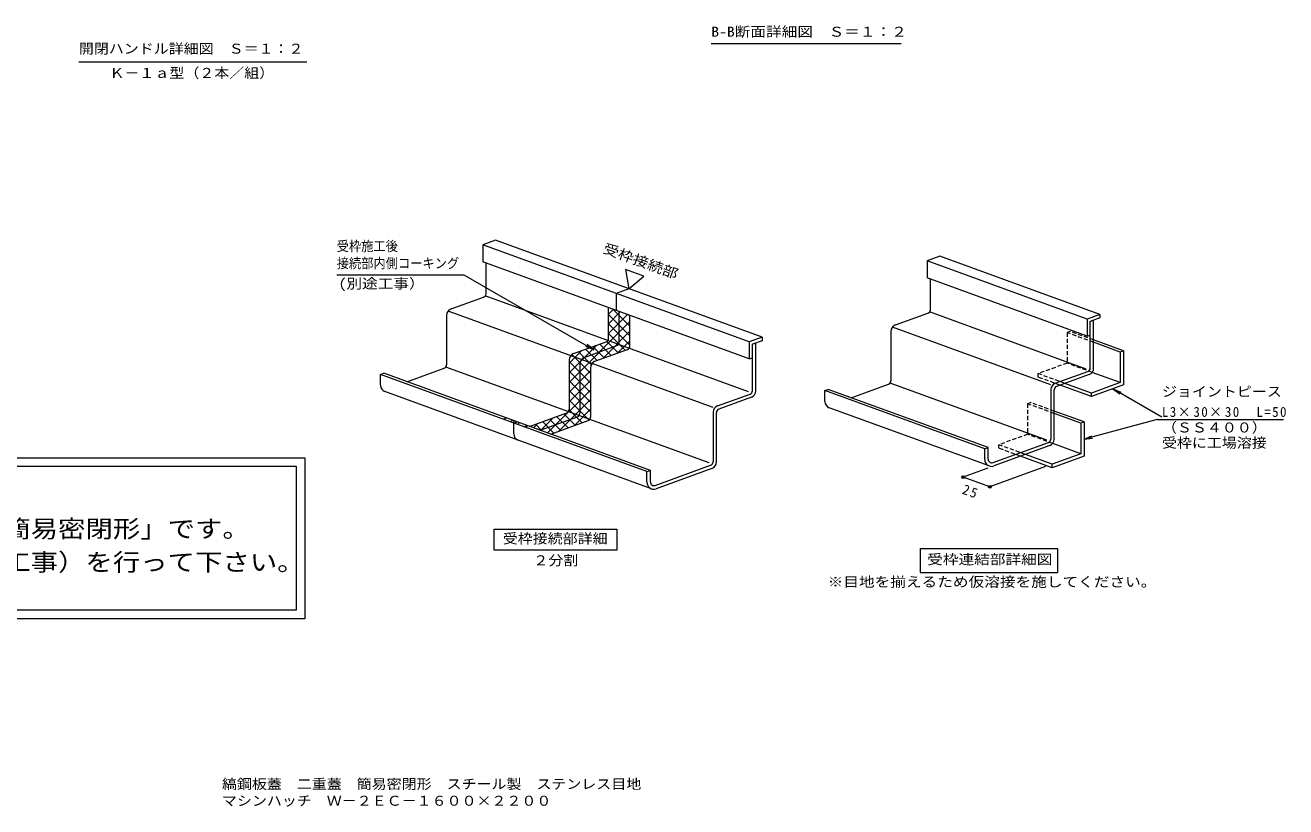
# Model space of a CAD drawing. Units: millimetres on the paper, enlarged 10 times, with parts at other scales. Extents: x -3845 to 3824, y -2750 to 2337.
# Drawn here: x 120 to 3824, y -2750 to -455 of the extents above; entities that cross this region are included whole.
import ezdxf
from ezdxf.enums import TextEntityAlignment as Align

# ---------------------------------------------------------------- set-up
doc = ezdxf.new("R2010")
doc.units = ezdxf.units.MM
doc.header["$LTSCALE"] = 10
doc.header["$PDMODE"] = 32
doc.header["$PDSIZE"] = 8
doc.linetypes.add('DASHED1', pattern=[1.8, 1.2, -0.6])
for name, color, linetype, lineweight in [('D-5', 7, 'Continuous', 9), ('E-1', 2, 'Continuous', 9), ('E-2', 7, 'Continuous', 9), ('E-3', 4, 'Continuous', 9), ('E-5', 7, 'Continuous', 9), ('E-7', 5, 'Continuous', 5), ('E-A', 5, 'Continuous', 5), ('E-F', 2, 'Continuous', 9)]:
    doc.layers.add(name, color=color, linetype=linetype, lineweight=lineweight)
doc.layers.add('F-5_F-5ﾚｲﾔ', color=2, linetype='Continuous')
doc.styles.add('ＭＳ ゴシック', font='')
doc.styles.get('ＭＳ ゴシック').set_extended_font_data('MS Gothic')

msp = doc.modelspace()

# ---------------------------------------------------------------- linework, layer by layer
at = {"layer": 'D-5'}
for p, q in [((2693.4, -510.23), (2135.9, -510.23)), ((277.46, -562.54), (947.46, -562.54)), ((-2044.93, -1725.11), (941.37, -1725.11)), ((-2019.93, -1750.11), (916.37, -1750.11))]:
    msp.add_line(p, q, dxfattribs=at)
for points in [[(941.37, -1725.11), (941.37, -2198.06), (-2044.93, -2198.06)], [(916.37, -1750.11), (916.37, -2173.06), (-2019.93, -2173.06)]]:
    msp.add_lwpolyline(points, dxfattribs=at)
at = {"layer": 'E-1'}
for p, q in [((1473.89, -1243.38), (1473.89, -1153.69)), ((2779.69, -1290.6), (2779.69, -1200.91)), ((1371.15, -1288.24), (1466.87, -1253.41)), ((2245.15, -1531.57), (1471.58, -1250.01)), ((2141.07, -1578.05), (1362.33, -1294.61)), ((1865.43, -1385.89), (1865.43, -1296.2)), ((1358, -1307.04), (1358, -1452.23)), ((2676.95, -1335.46), (2772.67, -1300.62)), ((3237.72, -1464.77), (2777.38, -1297.23)), ((3249.54, -1325.08), (3259.56, -1321.43)), ((3249.54, -1461.61), (3249.54, -1325.08)), ((3259.56, -1462.09), (3259.56, -1321.43)), ((2663.79, -1354.25), (2663.79, -1499.45)), ((3133.64, -1511.26), (2668.12, -1341.83)), ((1762.69, -1430.75), (1858.41, -1395.91)), ((2256.97, -1391.87), (2266.99, -1388.22)), ((2256.97, -1528.4), (2256.97, -1391.87)), ((2266.99, -1528.88), (2266.99, -1388.22)), ((1946.87, -1766.07), (1163.79, -1481.05)), ((1956.89, -1762.42), (1173.82, -1477.4)), ((1241.59, -1502.07), (1350.98, -1462.26)), ((2129.25, -1740.42), (1355.69, -1458.86)), ((1749.53, -1449.55), (1749.53, -1594.74)), ((3146.8, -1506.47), (3242.52, -1471.63)), ((3246.4, -1480.89), (3150.68, -1515.72)), ((2547.38, -1549.29), (2656.78, -1509.47)), ((3121.82, -1673.62), (2661.48, -1506.08)), ((1960.03, -1816.3), (1176.95, -1531.28)), ((2154.23, -1573.26), (2249.95, -1538.42)), ((2253.83, -1547.68), (2158.11, -1582.51)), ((2939.44, -1699.28), (2469.59, -1528.27)), ((2949.46, -1695.63), (2479.61, -1524.62)), ((3133.64, -1525.26), (3133.64, -1670.46)), ((3143.66, -1670.94), (3143.66, -1525.75)), ((2141.07, -1592.05), (2141.07, -1737.25)), ((2151.1, -1737.73), (2151.1, -1592.54)), ((2952.6, -1749.51), (2482.75, -1578.5)), ((1633.13, -1644.58), (1742.52, -1604.76)), ((2949.46, -1729.73), (2949.46, -1695.63)), ((2963.77, -1739.75), (3126.62, -1680.48)), ((3130.5, -1689.73), (2966.28, -1749.51)), ((1956.89, -1796.52), (1956.89, -1762.42)), ((1971.21, -1806.54), (2134.05, -1747.27)), ((2137.94, -1756.53), (1973.71, -1816.3))]:
    msp.add_line(p, q, dxfattribs=at)
for centre, radius, start, end in [((1463.22, -1243.38), 10.67, 290, 360), ((1378, -1307.04), 20, 110, 180), ((2769.02, -1290.6), 10.67, 290, 360), ((2683.79, -1354.25), 20, 110, 180), ((1854.76, -1385.89), 10.67, 290, 360), ((1769.53, -1449.55), 20, 110, 180), ((1347.33, -1452.23), 10.67, 290, 0), ((3238.87, -1461.61), 10.67, 290, 360), ((3239.56, -1462.09), 20, 290, 0), ((1183.79, -1512.49), 20, 180, 250), ((2653.13, -1499.45), 10.67, 290, 0), ((3153.64, -1525.26), 20, 110, 180), ((3154.33, -1525.75), 10.67, 110, 180), ((2246.3, -1528.4), 10.67, 290, 360), ((2246.99, -1528.88), 20, 290, 0), ((2161.07, -1592.05), 20, 110, 180), ((2161.76, -1592.54), 10.67, 110, 180), ((2489.59, -1559.7), 20, 180, 250), ((1738.87, -1594.74), 10.67, 290, 0), ((1575.33, -1655), 20, 180, 250), ((3122.97, -1670.46), 10.67, 290, 0), ((3123.66, -1670.94), 20, 290, 0), ((2130.41, -1737.25), 10.67, 290, 0), ((2131.1, -1737.73), 20, 290, 0), ((2959.44, -1730.71), 20, 180, 290), ((2960.13, -1729.73), 10.67, 180, 290), ((1966.87, -1797.51), 20, 180, 290), ((1967.56, -1796.52), 10.67, 180, 290)]:
    msp.add_arc(centre, radius, start, end, dxfattribs=at)
at = {"layer": 'E-2'}
for p, q in [((3316.36, -1522.7), (3336.2, -1537.92)), ((3446.04, -1613.19), (3817.72, -1613.19)), ((3231.37, -1670.71), (3256.15, -1667.44))]:
    msp.add_line(p, q, dxfattribs=at)
for points in [[(3460.22, -1605.76), (3316.36, -1522.7), (3339.46, -1532.27)], [(3446.04, -1613.19), (3231.37, -1670.71), (3254.46, -1661.14)]]:
    msp.add_lwpolyline(points, dxfattribs=at)
at = {"layer": 'E-3'}
for p, q in [((2247.57, -1385.29), (1464.49, -1100.27)), ((2285.16, -1371.61), (1502.08, -1086.59)), ((3240.14, -1318.5), (2770.29, -1147.49)), ((3277.73, -1304.82), (2807.88, -1133.81)), ((2247.57, -1435.29), (1464.49, -1150.27)), ((3240.14, -1368.5), (2770.29, -1197.49)), ((1893.62, -1229.1), (1856.03, -1242.78)), ((1856.03, -1242.78), (1856.03, -1292.78)), ((3277.73, -1314.82), (3249.54, -1325.08)), ((3277.73, -1304.82), (3277.73, -1314.82)), ((2285.16, -1381.61), (2256.97, -1391.87)), ((2285.16, -1371.61), (2285.16, -1381.61))]:
    msp.add_line(p, q, dxfattribs=at)
for points in [[(1502.08, -1086.59), (1464.49, -1100.27), (1464.49, -1150.27)], [(2807.88, -1133.81), (2770.29, -1147.49), (2770.29, -1197.49)], [(3277.73, -1304.82), (3240.14, -1318.5), (3240.14, -1368.5)], [(3240.14, -1368.5), (3249.54, -1365.08), (3249.54, -1325.08)], [(2285.16, -1371.61), (2247.57, -1385.29), (2247.57, -1435.29)], [(2247.57, -1435.29), (2256.97, -1431.87), (2256.97, -1391.87)]]:
    msp.add_lwpolyline(points, dxfattribs=at)
at = {"layer": 'E-5'}
for p, q in [((1790.68, -1408.35), (1770.84, -1393.13)), ((1498.13, -1997), (1498.13, -1934.85)), ((1858.13, -1997), (1498.13, -1997)), ((2749.9, -1992.1), (2749.9, -2062.1)), ((2749.9, -1992.1), (3152.9, -1992.1)), ((3152.9, -1992.1), (3152.9, -2062.1)), ((2749.9, -2062.1), (3152.9, -2062.1))]:
    msp.add_line(p, q, dxfattribs=at)
msp.add_lwpolyline([(1937.85, -1191.99), (1883.59, -1172.24), (1893.62, -1229.1)], close=True, dxfattribs=at)
for points in [[(1035.06, -1187.8), (1408.67, -1187.8), (1790.68, -1408.35), (1767.58, -1398.79)], [(1498.13, -1934.85), (1858.13, -1934.85), (1858.13, -1997)]]:
    msp.add_lwpolyline(points, dxfattribs=at)
at = {"layer": 'E-7'}
for p, q in [((1834.11, -1303.45), (1847.78, -1289.78)), ((1847.97, -1289.85), (1896.75, -1338.63)), ((1718.21, -1504.2), (1896.75, -1325.66)), ((1834.11, -1331.74), (1868.52, -1297.32)), ((1834.11, -1304.26), (1896.75, -1366.91)), ((1834.11, -1360.02), (1889.25, -1304.87)), ((1834.11, -1332.55), (1896.75, -1395.19)), ((1892.44, -1306.03), (1896.75, -1310.34)), ((1816.85, -1433.84), (1896.75, -1353.94)), ((1834.11, -1360.83), (1883.03, -1409.76)), ((1718.21, -1475.92), (1799.61, -1394.51)), ((1766.65, -1406.51), (1800.08, -1439.95)), ((1787.39, -1398.96), (1820.82, -1432.4)), ((1808.12, -1391.42), (1841.56, -1424.85)), ((1828.74, -1383.75), (1862.29, -1417.3)), ((1861.32, -1417.66), (1896.75, -1382.23)), ((1718.21, -1447.63), (1755.14, -1410.7)), ((1718.21, -1442.93), (1780.86, -1505.57)), ((1725.93, -1422.36), (1780.86, -1477.29)), ((1745.91, -1414.06), (1783.27, -1451.42)), ((1718.21, -1532.48), (1780.86, -1469.84)), ((1718.21, -1471.21), (1780.86, -1533.86)), ((1718.21, -1560.77), (1780.86, -1498.12)), ((1718.21, -1499.5), (1780.86, -1562.14)), ((1654.8, -1652.47), (1780.86, -1526.41)), ((1688.22, -1647.33), (1780.86, -1554.69)), ((1718.21, -1527.78), (1780.86, -1590.43)), ((1718.17, -1584.3), (1756.38, -1622.52)), ((1718.21, -1556.06), (1776.72, -1614.57)), ((1732.69, -1631.14), (1780.86, -1582.98)), ((1525.03, -1612.53), (1526.19, -1611.36)), ((1545.76, -1620.08), (1551.11, -1614.73)), ((1550.31, -1614.44), (1561.78, -1625.91)), ((1566.5, -1627.63), (1571.85, -1622.28)), ((1587.91, -1634.5), (1592.59, -1629.82)), ((1613.32, -1637.37), (1626.51, -1624.18)), ((1619.26, -1626.82), (1639.25, -1646.81)), ((1634.06, -1644.92), (1670.98, -1608)), ((1640, -1619.27), (1673.43, -1652.71)), ((1660.74, -1611.73), (1694.17, -1645.16)), ((1681.47, -1604.18), (1714.91, -1637.61)), ((1702.21, -1596.63), (1735.64, -1630.07)), ((1594.78, -1630.62), (1595.79, -1631.63))]:
    msp.add_line(p, q, dxfattribs=at)
at = {"layer": 'E-A', "color": 7, "lineweight": 9}
for p, q in [((1834.11, -1374.49), (1834.11, -1284.8)), ((1896.75, -1397.29), (1896.75, -1307.6)), ((1731.37, -1419.35), (1827.09, -1384.51)), ((1794.02, -1442.15), (1889.73, -1407.32)), ((1718.21, -1438.15), (1718.21, -1583.34)), ((1780.86, -1460.95), (1780.86, -1606.14)), ((1524.01, -1612.16), (1534.03, -1608.51)), ((1601.8, -1633.18), (1711.19, -1593.36)), ((1664.45, -1655.98), (1773.84, -1616.16)), ((1586.65, -1634.96), (1596.68, -1631.31))]:
    msp.add_line(p, q, dxfattribs=at)
at = {"layer": 'E-A', "linetype": 'DASHED1'}
for p, q in [((3190.65, -1354.45), (3181.25, -1357.87)), ((3259.56, -1386.37), (3181.25, -1357.87)), ((3181.25, -1357.87), (3181.25, -1447.59)), ((3259.56, -1379.53), (3190.65, -1354.45)), ((3096.68, -1488.65), (3096.68, -1478.38)), ((3174.99, -1506.88), (3096.68, -1478.38)), ((3160.87, -1512.02), (3096.68, -1488.65)), ((3074.75, -1563.3), (3065.36, -1566.72)), ((3143.66, -1595.22), (3065.36, -1566.72)), ((3065.36, -1566.72), (3065.36, -1656.44)), ((3143.66, -1588.38), (3074.75, -1563.3)), ((2980.78, -1697.5), (2980.78, -1687.22)), ((3059.09, -1715.73), (2980.78, -1687.22)), ((3044.97, -1720.87), (2980.78, -1697.5))]:
    msp.add_line(p, q, dxfattribs=at)
at = {"layer": 'E-A'}
for p, q in [((3347.26, -1411.46), (3259.56, -1379.53)), ((3337.87, -1414.88), (3259.56, -1386.37)), ((3347.26, -1411.46), (3337.87, -1414.88)), ((3337.87, -1414.88), (3337.87, -1504.6)), ((3337.87, -1504.6), (3255.23, -1474.52)), ((3253.29, -1545.66), (3160.87, -1512.02)), ((3253.29, -1535.38), (3174.99, -1506.88)), ((3337.87, -1504.6), (3253.29, -1535.38)), ((3253.29, -1545.66), (3253.29, -1535.38)), ((3231.37, -1620.31), (3143.66, -1588.38)), ((3221.97, -1623.73), (3143.66, -1595.22)), ((3231.37, -1620.31), (3221.97, -1623.73)), ((3221.97, -1623.73), (3221.97, -1713.45)), ((3221.97, -1713.45), (3139.33, -1683.37)), ((3137.4, -1754.51), (3044.97, -1720.87)), ((3137.4, -1744.23), (3059.09, -1715.73)), ((3221.97, -1713.45), (3137.4, -1744.23)), ((3137.4, -1754.51), (3137.4, -1744.23))]:
    msp.add_line(p, q, dxfattribs=at)
for points in [[(3347.26, -1411.46), (3347.26, -1511.46), (3253.29, -1545.66)], [(3231.37, -1620.31), (3231.37, -1720.31), (3137.4, -1754.51)]]:
    msp.add_lwpolyline(points, dxfattribs=at)
at = {"layer": 'E-A', "linetype": 'DASHED1'}
for points in [[(3255.23, -1474.52), (3181.25, -1447.59), (3096.68, -1478.38)], [(3139.33, -1683.37), (3065.36, -1656.44), (2980.78, -1687.22)]]:
    msp.add_lwpolyline(points, dxfattribs=at)
at = {"layer": 'E-A', "color": 7, "lineweight": 9}
for centre, radius, start, end in [((1823.44, -1374.49), 10.67, 290, 360), ((1886.09, -1397.29), 10.67, 290, 360), ((1738.21, -1438.15), 20, 110, 180), ((1800.86, -1460.95), 20, 110, 180), ((1707.54, -1583.34), 10.67, 290, 0), ((1770.19, -1606.14), 10.67, 290, 0)]:
    msp.add_arc(centre, radius, start, end, dxfattribs=at)
at = {"layer": 'E-F'}
for p, q in [((1163.79, -1481.05), (1173.82, -1477.4)), ((1163.79, -1512.49), (1163.79, -1481.05)), ((2469.59, -1528.27), (2479.61, -1524.62)), ((2469.59, -1559.7), (2469.59, -1528.27)), ((1555.33, -1623.56), (1565.35, -1619.91)), ((1555.33, -1655), (1555.33, -1623.56)), ((2939.44, -1699.28), (2949.46, -1695.63)), ((2939.44, -1730.71), (2939.44, -1699.28)), ((1946.87, -1766.07), (1956.89, -1762.42)), ((1946.87, -1797.51), (1946.87, -1766.07))]:
    msp.add_line(p, q, dxfattribs=at)
at = {"layer": 'E-F', "color": 7}
for p, q in [((2948.47, -1755.99), (2872.82, -1783.52)), ((3117.72, -1751.39), (2951.13, -1812.02)), ((2954.26, -1810.88), (2875.96, -1782.38))]:
    msp.add_line(p, q, dxfattribs=at)
for p in [(2875.96, -1782.38), (2954.26, -1810.88)]:
    msp.add_point(p, dxfattribs=at)

# ---------------------------------------------------------------- texts
at = {"layer": 'D-5', "color": 2, "style": 'ＭＳ ゴシック'}
for s, width, p in [('B-B断面詳細図\u3000Ｓ＝１：２', 1.15, (2135.9, -497.73)), ('開閉ハンドル詳細図\u3000Ｓ＝１：２', 1.1, (277.46, -547.54)), ('Ｋ－１ａ型（２本／組）', 1.1, (367.46, -618.76))]:
    msp.add_text(s, height=29.33, dxfattribs=dict(at, width=width)).set_placement(p, align=Align.BOTTOM_LEFT)
at = {"layer": 'D-5', "color": 3, "style": 'ＭＳ ゴシック', "width": 1.15}
for s, p in [('この製品は受枠・中蓋共に一体物ではありませんので「簡易密閉形」です。', (-1957.23, -1974.97)), ('各々の分割部には施工時に充分なコーキング処理（別途工事）を行って下さい。', (-1957.23, -2072.89))]:
    msp.add_text(s, height=51.32, dxfattribs=at).set_placement(p, align=Align.BOTTOM_LEFT)
at = {"layer": 'E-2', "color": 2, "style": 'ＭＳ ゴシック', "width": 1.1}
for s, p in [('ジョイントピース', (3460.22, -1554.42)), ('（ＳＳ４００）', (3460.22, -1659.9)), ('受枠に工場溶接', (3460.22, -1704.84))]:
    msp.add_text(s, height=29.33, dxfattribs=at).set_placement(p, align=Align.BOTTOM_LEFT)
at = {"layer": 'E-2', "color": 2, "insert": (3460.22, -1605.76), "char_height": 29.33, "attachment_point": 7, "style": 'ＭＳ ゴシック'}
msp.add_mtext('\\T1.22;\\W0.95;L3×30×30\u3000L=50', dxfattribs=at)
at = {"layer": 'E-5', "color": 2, "style": 'ＭＳ ゴシック'}
for s, width, p in [('受枠施工後', 0.9, (1035.06, -1127.35)), ('接続部内側コーキング', 0.9, (1035.06, -1177.56)), ('(別途工事）', 1.15, (1040.63, -1237.26)), ('受枠接続部詳細', 1.1, (1523.13, -1985.93)), ('２分割', 1.1, (1613.13, -2049.96)), ('受枠連結部詳細図', 1.15, (2770.34, -2047.1)), ('※目地を揃えるため仮溶接を施してください。', 1.15, (2477.84, -2113.16))]:
    msp.add_text(s, height=29.33, dxfattribs=dict(at, width=width)).set_placement(p, align=Align.BOTTOM_LEFT)
at = {"layer": 'E-F', "style": 'ＭＳ ゴシック', "width": 1.15}
msp.add_text('受枠接続部', height=29.33, rotation=340, dxfattribs=at).set_placement((1812.45, -1130.49), align=Align.BOTTOM_LEFT)
at = {"layer": 'E-F', "insert": (2870.8, -1830.54), "char_height": 29.33, "attachment_point": 7, "rotation": 340, "style": 'ＭＳ ゴシック'}
msp.add_mtext('\\T1.27;\\W0.95;25', dxfattribs=at)
at = {"layer": 'F-5_F-5ﾚｲﾔ', "style": 'ＭＳ ゴシック', "width": 1.1}
for s, p in [('縞鋼板蓋\u3000二重蓋\u3000簡易密閉形\u3000スチール製\u3000ステンレス目地', (697.91, -2706.83)), ('マシンハッチ\u3000Ｗ－２ＥＣ－１６００×２２００', (697.91, -2756.03))]:
    msp.add_text(s, height=29.33, dxfattribs=at).set_placement(p, align=Align.BOTTOM_LEFT)

doc.saveas('drawing.dxf')
